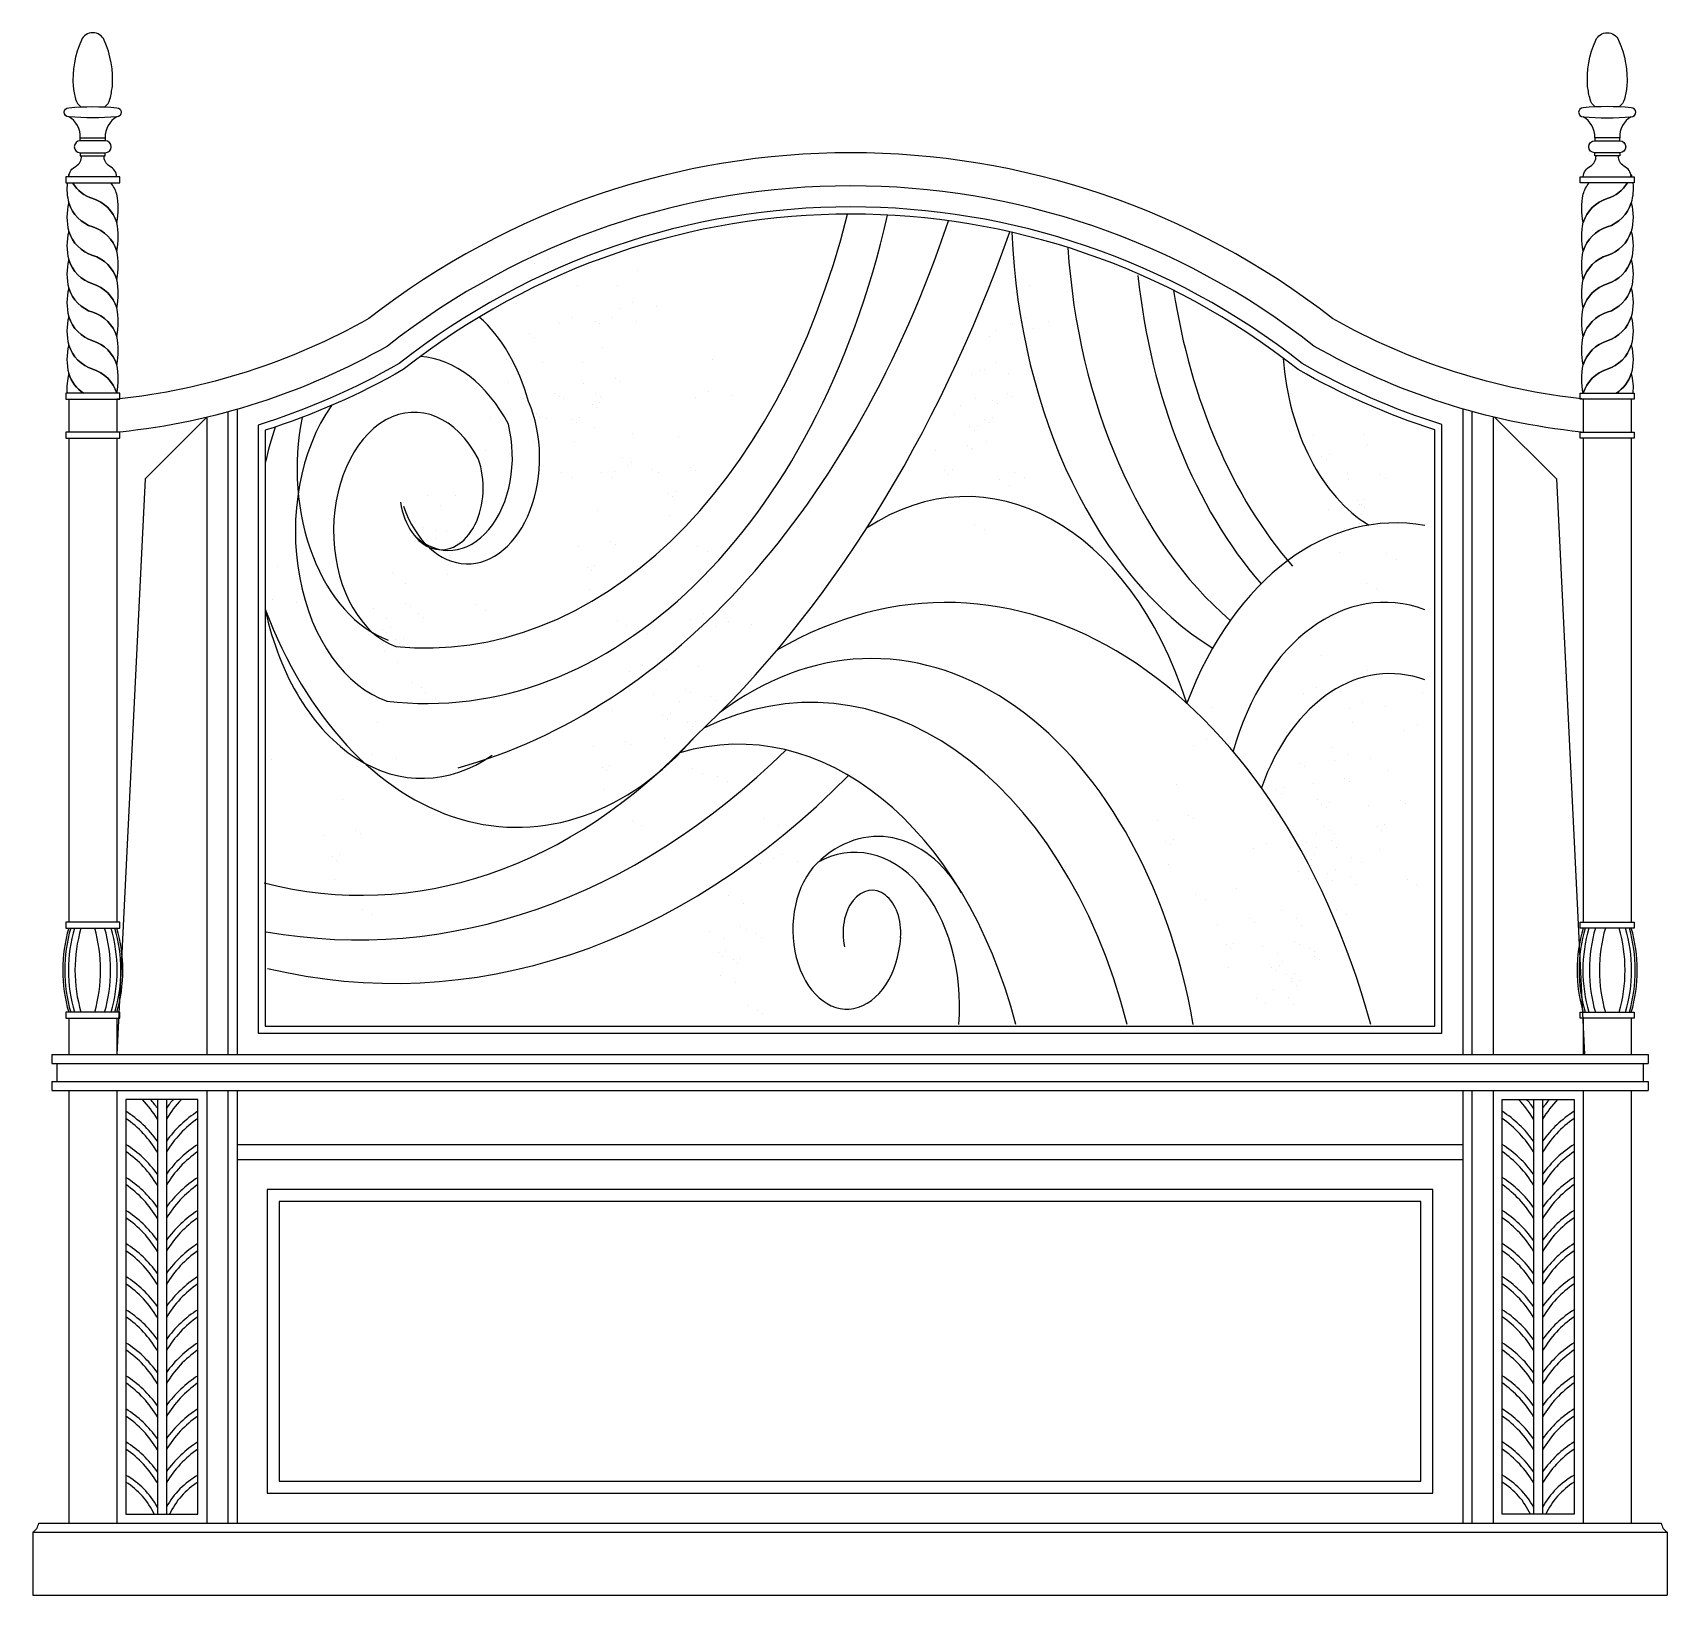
# Model space of a CAD drawing. Extents: x -892 to 1828, y 5869 to 8469.
import ezdxf

# ---------------------------------------------------------------- set-up
doc = ezdxf.new("R2010")
doc.units = 0
doc.header["$MEASUREMENT"] = 0
for name, color, linetype in [('2', 2, 'CONTINUOUS'), ('3', 3, 'CONTINUOUS'), ('4', 4, 'CONTINUOUS'), ('7', 7, 'CONTINUOUS'), ('BH', 3, 'CONTINUOUS')]:
    doc.layers.add(name, color=color, linetype=linetype)

msp = doc.modelspace()

# ---------------------------------------------------------------- linework, layer by layer
at = {"layer": '2'}
msp.add_line((-892.5, 5869.4), (1827.5, 5869.4), dxfattribs=at)
at = {"layer": '3'}
for p, q in [((-567.5, 7838.4), (-567.5, 6769.4)), ((1502.5, 7839), (1502.5, 6769.4)), ((-892.5, 5974.4), (756.9, 5974.4)), ((756.9, 5974.4), (1827.5, 5974.4))]:
    msp.add_line(p, q, dxfattribs=at)
for points in [[(-813.3, 8289.4), (-813.3, 8294.4), (-771.7, 8294.4), (-771.7, 8289.4)], [(-813.3, 8269.4), (-813.3, 8264.4), (-771.7, 8264.4), (-771.7, 8269.4)], [(1748.3, 8289.4), (1748.3, 8294.4), (1706.7, 8294.4), (1706.7, 8289.4)], [(1748.3, 8269.4), (1748.3, 8264.4), (1706.7, 8264.4), (1706.7, 8269.4)], [(-602.5, 7829.5), (-705.5, 7726.9), (-752.5, 6769.4)], [(1539.9, 7829.5), (1642.9, 7726.9), (1689.9, 6769.4)]]:
    msp.add_lwpolyline(points, dxfattribs=at)
for points in [[(1452.5, 6804.4), (1452.5, 7817.3, -0.0539), (1220, 7918.7, 0.34693), (-282.6, 7918.7, -0.054427), (-517.5, 7816.5), (-517.5, 6804.4)], [(1440.5, 6816.4), (1440.5, 7808.5, -0.052233), (1213.3, 7908.7, 0.347345), (-275.9, 7908.7, -0.052756), (-505.5, 7807.7), (-505.5, 6816.4)]]:
    msp.add_lwpolyline(points, format="xyb", close=True, dxfattribs=at)
at = {"layer": '4'}
for p, q in [((-813.3, 8264.4), (-813.3, 8264.4)), ((-771.7, 8264.4), (-771.7, 8264.4)), ((1706.7, 8264.4), (1706.7, 8264.4)), ((1748.3, 8264.4), (1748.3, 8264.4)), ((-832.5, 7859.4), (-832.5, 7804.4)), ((-752.5, 7859.4), (-752.5, 7804.4)), ((1687.5, 7859.4), (1687.5, 7804.4)), ((1767.5, 7859.4), (1767.5, 7804.4)), ((-602.5, 7829.5), (-602.5, 6769.4)), ((1537.5, 7830), (1537.5, 6769.4)), ((-832.5, 7794.4), (-832.5, 6989.4)), ((-752.5, 7794.4), (-752.5, 6989.4)), ((1687.5, 7794.4), (1687.5, 6989.4)), ((1767.5, 7794.4), (1767.5, 6989.4)), ((-832.5, 6829.4), (-832.5, 6769.4)), ((-752.5, 6829.4), (-752.5, 6769.4)), ((1687.5, 6829.4), (1687.5, 6769.4)), ((1767.5, 6829.4), (1767.5, 6769.4)), ((-860.5, 6769.4), (1795.5, 6769.4)), ((-860.5, 6769.4), (-860.5, 6754.4)), ((-852.5, 6754.4), (-852.5, 6724.4)), ((1787.5, 6754.4), (1787.5, 6724.4)), ((1795.5, 6769.4), (1795.5, 6754.4)), ((-860.5, 6724.4), (-860.5, 6710)), ((1795.5, 6724.4), (1795.5, 6709.4)), ((-860.5, 6709.4), (1795.5, 6709.4)), ((-832.5, 6709.4), (-832.5, 5989.4)), ((-752.5, 6709.4), (-752.5, 5989.4)), ((-602.5, 6709.4), (-602.5, 5989.4)), ((-552.5, 6709.4), (-552.5, 5989.4)), ((1487.5, 6709.4), (1487.5, 5989.4)), ((1537.5, 6709.4), (1537.5, 5989.4)), ((1687.5, 6709.4), (1687.5, 5989.4)), ((1767.5, 6709.4), (1767.5, 5989.4)), ((-882.5, 5989.4), (766.2, 5989.4)), ((766.2, 5989.4), (1817.5, 5989.4)), ((-892.5, 5974.4), (-892.5, 5869.4)), ((1827.5, 5974.4), (1827.5, 5869.4))]:
    msp.add_line(p, q, dxfattribs=at)
for points in [[(-772.7, 8345.8, 0.184862), (-763.9, 8358.7, 0.030024), (-759.9, 8379.8, 0.12634), (-773.5, 8456.7, 0.65837), (-811.5, 8456.7, 0.12634), (-825.1, 8379.8, 0.030024), (-821, 8358.7, 0.184862), (-812.3, 8345.8)], [(1707.7, 8345.8, -0.184862), (1699, 8358.7, -0.030024), (1694.9, 8379.8, -0.12634), (1708.5, 8456.7, -0.65837), (1746.5, 8456.7, -0.12634), (1760.1, 8379.8, -0.030024), (1756.1, 8358.7, -0.184862), (1747.3, 8345.8)], [(1689.9, 7859.4, -0.102097), (1270.3, 7993.7, 0.343942), (-332.9, 7993.7, -0.102097), (-752.5, 7859.4)], [(-832.5, 8229.4, -0.271406), (-820.4, 8247.1, 0.27231), (-811.1, 8264.4, 0.27231)], [(-752.5, 8229.4, 0.271406), (-764.6, 8247.1, -0.27231), (-773.8, 8264.4, -0.27231)], [(1687.5, 8229.4, -0.271406), (1699.6, 8247.1, 0.27231), (1708.9, 8264.4, 0.27231)], [(1767.5, 8229.4, 0.271406), (1755.4, 8247.1, -0.27231), (1746.2, 8264.4, -0.27231)], [(1684, 7804.7, -0.103025), (1239.6, 7947.8, 0.345743), (-302.2, 7947.8, -0.103025), (-746.7, 7804.7, -0.103025)]]:
    msp.add_lwpolyline(points, format="xyb", dxfattribs=at)
for points in [[(-752.5, 8329.4, -0.044178), (-832.5, 8329.4, -1), (-832.5, 8344.4, -0.045876), (-752.5, 8344.4, -1)], [(1687.5, 8329.4, 0.044178), (1767.5, 8329.4, 1), (1767.5, 8344.4, 0.045876), (1687.5, 8344.4, 1)], [(-771.7, 8289.4), (-813.3, 8289.4, 1), (-813.3, 8269.4), (-771.7, 8269.4, 1)], [(1706.7, 8289.4), (1748.3, 8289.4, -1), (1748.3, 8269.4), (1706.7, 8269.4, -1)]]:
    msp.add_lwpolyline(points, format="xyb", close=True, dxfattribs=at)
for points in [[(-747.5, 8229.4), (-837.5, 8229.4), (-837.5, 8219.4), (-747.5, 8219.4)], [(1682.5, 8229.4), (1772.5, 8229.4), (1772.5, 8219.4), (1682.5, 8219.4)], [(-747.5, 7869.4), (-837.5, 7869.4), (-837.5, 7859.4), (-747.5, 7859.4)], [(1682.5, 7869.4), (1772.5, 7869.4), (1772.5, 7859.4), (1682.5, 7859.4)], [(-747.5, 7804.4), (-837.5, 7804.4), (-837.5, 7794.4), (-747.5, 7794.4)], [(1682.5, 7804.4), (1772.5, 7804.4), (1772.5, 7794.4), (1682.5, 7794.4)], [(-747.5, 6989.4), (-837.5, 6989.4), (-837.5, 6979.4), (-747.5, 6979.4)], [(1682.5, 6989.4), (1772.5, 6989.4), (1772.5, 6979.4), (1682.5, 6979.4)], [(-747.5, 6839.4), (-837.5, 6839.4), (-837.5, 6829.4), (-747.5, 6829.4)], [(1682.5, 6839.4), (1772.5, 6839.4), (1772.5, 6829.4), (1682.5, 6829.4)]]:
    msp.add_lwpolyline(points, close=True, dxfattribs=at)
for centre, radius, start, end in [((-851.4, 8296.2), 38.2, 357.2321, 60.2861), ((-733.6, 8296.2), 38.2, 119.7139, 182.7679), ((1668.6, 8296.2), 38.2, 357.2321, 60.2861), ((1786.4, 8296.2), 38.2, 119.7139, 182.7679), ((-591, 6909.4), 251.5, 163.8367, 196.1633), ((-994, 6909.4), 251.5, 343.8367, 16.1633), ((1929, 6909.4), 251.5, 163.8367, 196.1633), ((1526, 6909.4), 251.5, 343.8367, 16.1633), ((-903.5, 5992.5), 21.2, 301.1708, 351.4491), ((1838.5, 5992.5), 21.2, 188.5509, 238.8292)]:
    msp.add_arc(centre, radius, start, end, dxfattribs=at)
at = {"layer": '7'}
for p, q in [((-552.5, 7842.6), (-552.5, 6769.4)), ((1487.5, 7843.3), (1487.5, 6769.4)), ((-860.5, 6754.4), (1795.5, 6754.4)), ((-860.5, 6724.4), (1795.5, 6724.4)), ((-567.5, 6709.4), (-567.5, 5989.4)), ((1502.5, 6709.4), (1502.5, 5989.4)), ((-552.5, 6619.4), (1487.5, 6619.4)), ((-552.5, 6594.4), (1487.5, 6594.4)), ((1417.5, 6059.4), (1417.5, 6524.4))]:
    msp.add_line(p, q, dxfattribs=at)
for points in [[(-835, 8219.4, 0.090521), (-832.5, 8186, 0.243985), (-792.5, 8146, -0.243985), (-752.5, 8106, 0.09669), (-752.5, 8153.3, 0.243985), (-792.5, 8193.3, -0.178536), (-826.1, 8219.4)], [(-831.1, 8229.4, -0.017006), (-832.5, 8233.3, 0.010854), (-833.4, 8229.4, 0.010854)], [(-826.1, 8219.4, 0.178536), (-792.5, 8193.3, -0.243985), (-752.5, 8153.3, 0.09669), (-752.5, 8200.6, 0.086639), (-762.2, 8219.4)], [(1770.1, 8219.4, -0.090521), (1767.5, 8186, -0.243985), (1727.5, 8146, 0.243985), (1687.5, 8106, -0.09669), (1687.5, 8153.3, -0.243985), (1727.5, 8193.3, 0.178536), (1761.1, 8219.4)], [(1761.1, 8219.4, -0.178536), (1727.5, 8193.3, 0.243985), (1687.5, 8153.3, -0.09669), (1687.5, 8200.6, -0.086639), (1697.3, 8219.4)], [(1766.1, 8229.4, 0.017006), (1767.5, 8233.3, -0.010854), (1768.5, 8229.4, -0.010854)], [(-752.5, 7869.4, 0.243985), (-792.5, 7909.4, -0.243985), (-832.5, 7949.4, 0.129007), (-832.5, 7902, 0.171574), (-807.8, 7869.4)], [(1687.5, 7869.4, -0.243985), (1727.5, 7909.4, 0.243985), (1767.5, 7949.4, -0.129007), (1767.5, 7902, -0.171574), (1742.8, 7869.4)], [(-807.8, 7869.4, -0.171574), (-832.5, 7902, 0.088594), (-835.1, 7869.4)], [(1742.8, 7869.4, 0.171574), (1767.5, 7902, -0.088594), (1770.1, 7869.4)]]:
    msp.add_lwpolyline(points, format="xyb", dxfattribs=at)
for points in [[(-832.5, 8138.7, 0.243985), (-792.5, 8098.7, -0.243985), (-752.5, 8058.7, 0.09669), (-752.5, 8106, 0.243985), (-792.5, 8146, -0.243985), (-832.5, 8186, 0.129007)], [(1767.5, 8138.7, -0.243985), (1727.5, 8098.7, 0.243985), (1687.5, 8058.7, -0.09669), (1687.5, 8106, -0.243985), (1727.5, 8146, 0.243985), (1767.5, 8186, -0.129007)], [(-832.5, 8091.3, 0.243985), (-792.5, 8051.3, -0.243985), (-752.5, 8011.3, 0.09669), (-752.5, 8058.7, 0.243985), (-792.5, 8098.7, -0.243985), (-832.5, 8138.7, 0.129007)], [(1767.5, 8091.3, -0.243985), (1727.5, 8051.3, 0.243985), (1687.5, 8011.3, -0.09669), (1687.5, 8058.7, -0.243985), (1727.5, 8098.7, 0.243985), (1767.5, 8138.7, -0.129007)], [(-832.5, 8044, 0.243985), (-792.5, 8004, -0.243985), (-752.5, 7964, 0.09669), (-752.5, 8011.3, 0.243985), (-792.5, 8051.3, -0.243985), (-832.5, 8091.3, 0.129007)], [(1767.5, 8044, -0.243985), (1727.5, 8004, 0.243985), (1687.5, 7964, -0.09669), (1687.5, 8011.3, -0.243985), (1727.5, 8051.3, 0.243985), (1767.5, 8091.3, -0.129007)], [(-832.5, 7996.7, 0.243985), (-792.5, 7956.7, -0.243985), (-752.5, 7916.7, 0.09669), (-752.5, 7964, 0.243985), (-792.5, 8004, -0.243985), (-832.5, 8044, 0.129007)], [(1767.5, 7996.7, -0.243985), (1727.5, 7956.7, 0.243985), (1687.5, 7916.7, -0.09669), (1687.5, 7964, -0.243985), (1727.5, 8004, 0.243985), (1767.5, 8044, -0.129007)], [(-832.5, 7949.4, 0.243985), (-792.5, 7909.4, -0.243985), (-752.5, 7869.4, 0.09669), (-752.5, 7916.7, 0.243985), (-792.5, 7956.7, -0.243985), (-832.5, 7996.7, 0.129007)], [(1767.5, 7949.4, -0.243985), (1727.5, 7909.4, 0.243985), (1687.5, 7869.4, -0.09669), (1687.5, 7916.7, -0.243985), (1727.5, 7956.7, 0.243985), (1767.5, 7996.7, -0.129007)]]:
    msp.add_lwpolyline(points, format="xyb", close=True, dxfattribs=at)
for points in [[(-617.5, 6004.4), (-617.5, 6694.4), (-737.5, 6694.4), (-737.5, 6004.4)], [(1552.5, 6004.4), (1552.5, 6694.4), (1672.5, 6694.4), (1672.5, 6004.4)]]:
    msp.add_lwpolyline(points, close=True, dxfattribs=at)
for points in [[(1437.5, 6039.4), (1437.5, 6544.4), (-502.5, 6544.4), (-502.5, 6039.4), (1437.5, 6039.4)], [(1417.5, 6524.4), (-482.5, 6524.4), (-482.5, 6059.4), (1417.5, 6059.4)]]:
    msp.add_lwpolyline(points, dxfattribs=at)
at = {"layer": 'BH'}
for p, q in [((-58.3, 8084.7), (-58.3, 8084.7)), ((-36.5, 8093.8), (-36.5, 8093.8)), ((3, 8087.6), (3, 8087.6)), ((113.9, 8073.9), (113.9, 8073.9)), ((13.4, 8049.3), (13.4, 8049.3)), ((80.4, 8049.3), (80.4, 8049.3)), ((741.9, 8037), (741.9, 8037)), ((767, 8049.3), (767, 8049.3)), ((-86.6, 8018.7), (-86.6, 8018.7)), ((84.1, 8010.8), (84.1, 8010.8)), ((105.9, 8019.9), (105.9, 8019.9)), ((145.3, 8013.7), (145.3, 8013.7)), ((-16.4, 7986.1), (-16.4, 7986.1)), ((5.4, 7995.2), (5.4, 7995.2)), ((44.8, 7989.1), (44.8, 7989.1)), ((50.6, 7986.1), (50.6, 7986.1)), ((72.4, 7995.2), (72.4, 7995.2)), ((111.8, 7989.1), (111.8, 7989.1)), ((712.1, 7973.8), (712.1, 7973.8)), ((733.9, 7982.9), (733.9, 7982.9)), ((737.2, 7986.1), (737.2, 7986.1)), ((759, 7995.2), (759, 7995.2)), ((773.3, 7976.7), (773.3, 7976.7)), ((798.4, 7989.1), (798.4, 7989.1)), ((-118.4, 7959.5), (-118.4, 7959.5)), ((-65.6, 7968), (-65.6, 7968)), ((-57.2, 7962.4), (-57.2, 7962.4)), ((55.8, 7944.8), (55.8, 7944.8)), ((700, 7963), (700, 7963)), ((-103.6, 7925), (-103.6, 7925)), ((-96.3, 7918.7), (-96.3, 7918.7)), ((-90.9, 7927.3), (-90.9, 7927.3)), ((-44.7, 7920.2), (-44.7, 7920.2)), ((22.3, 7920.2), (22.3, 7920.2)), ((239.5, 7926.1), (239.5, 7926.1)), ((708.9, 7920.2), (708.9, 7920.2)), ((76.7, 7894.1), (76.7, 7894.1)), ((85.2, 7888.5), (85.2, 7888.5)), ((670.2, 7899.9), (670.2, 7899.9)), ((683.7, 7907.8), (683.7, 7907.8)), ((692, 7909), (692, 7909)), ((731.4, 7902.8), (731.4, 7902.8)), ((-100.2, 7887), (-100.2, 7887)), ((-76.5, 7860.9), (-76.5, 7860.9)), ((-23.8, 7869.4), (-23.8, 7869.4)), ((-15.3, 7863.8), (-15.3, 7863.8)), ((-9.6, 7860.9), (-9.6, 7860.9)), ((23.9, 7885.5), (23.9, 7885.5)), ((43.2, 7869.4), (43.2, 7869.4)), ((51.7, 7863.8), (51.7, 7863.8)), ((209.7, 7862.9), (209.7, 7862.9)), ((231.5, 7872), (231.5, 7872)), ((270.9, 7865.8), (270.9, 7865.8)), ((677, 7860.9), (677, 7860.9)), ((729.8, 7869.4), (729.8, 7869.4)), ((738.3, 7863.8), (738.3, 7863.8)), ((-54.1, 7836.2), (-54.1, 7836.2)), ((38.7, 7851), (38.7, 7851)), ((46, 7844.8), (46, 7844.8)), ((51.4, 7853.4), (51.4, 7853.4)), ((641.9, 7833.9), (641.9, 7833.9)), ((651.9, 7848.6), (651.9, 7848.6)), ((704.7, 7857.1), (704.7, 7857.1)), ((713.1, 7851.5), (713.1, 7851.5)), ((-130.4, 7829), (-130.4, 7829)), ((-130.4, 7829), (-130.4, 7829)), ((-61.8, 7826.4), (-61.8, 7826.4)), ((-54.4, 7820.2), (-54.4, 7820.2)), ((-49.1, 7828.8), (-49.1, 7828.8)), ((-37.7, 7827.5), (-37.7, 7827.5)), ((5.2, 7826.4), (5.2, 7826.4)), ((12.5, 7820.2), (12.5, 7820.2)), ((17.9, 7828.8), (17.9, 7828.8)), ((42.1, 7813), (42.1, 7813)), ((666.7, 7814.1), (666.7, 7814.1)), ((674, 7807.8), (674, 7807.8)), ((679.4, 7816.4), (679.4, 7816.4)), ((691.8, 7826.4), (691.8, 7826.4)), ((699.1, 7820.2), (699.1, 7820.2)), ((704.5, 7828.8), (704.5, 7828.8)), ((-58.4, 7788.4), (-58.4, 7788.4)), ((8.6, 7788.4), (8.6, 7788.4)), ((105.5, 7802.8), (105.5, 7802.8)), ((181.4, 7796.9), (181.4, 7796.9)), ((662.8, 7783.2), (662.8, 7783.2)), ((695.2, 7788.4), (695.2, 7788.4)), ((1238.1, 7799.3), (1238.1, 7799.3)), ((1323.3, 7801.3), (1323.3, 7801.3)), ((1328.5, 7784.6), (1328.5, 7784.6)), ((-160.2, 7765.8), (-160.2, 7765.8)), ((-160.2, 7765.8), (-160.2, 7765.8)), ((-138.4, 7774.9), (-138.4, 7774.9)), ((-138.4, 7774.9), (-138.4, 7774.9)), ((-99, 7768.8), (-99, 7768.8)), ((-99, 7768.8), (-99, 7768.8)), ((88.2, 7762.3), (88.2, 7762.3)), ((104.6, 7753.6), (104.6, 7753.6)), ((610.1, 7774.6), (610.1, 7774.6)), ((670.1, 7776.1), (670.1, 7776.1)), ((671.3, 7777.6), (671.3, 7777.6)), ((1252.8, 7764.8), (1252.8, 7764.8)), ((1260.1, 7758.5), (1260.1, 7758.5)), ((1265.5, 7767.2), (1265.5, 7767.2)), ((-12.2, 7737.6), (-12.2, 7737.6)), ((4.1, 7729), (4.1, 7729)), ((54.7, 7737.6), (54.7, 7737.6)), ((71.1, 7729), (71.1, 7729)), ((75.7, 7739.7), (75.7, 7739.7)), ((97.5, 7748.8), (97.5, 7748.8)), ((136.9, 7742.6), (136.9, 7742.6)), ((149.5, 7737.7), (149.5, 7737.7)), ((202.3, 7746.2), (202.3, 7746.2)), ((210.7, 7740.6), (210.7, 7740.6)), ((624.8, 7740.1), (624.8, 7740.1)), ((632.2, 7733.9), (632.2, 7733.9)), ((637.5, 7742.5), (637.5, 7742.5)), ((716.2, 7725.3), (716.2, 7725.3)), ((741.4, 7737.6), (741.4, 7737.6)), ((757.7, 7729), (757.7, 7729)), ((1256.2, 7726.8), (1256.2, 7726.8)), ((1295, 7735.3), (1295, 7735.3)), ((1296.7, 7725.3), (1296.7, 7725.3)), ((1349.4, 7733.9), (1349.4, 7733.9)), ((1357.9, 7728.3), (1357.9, 7728.3)), ((-235.4, 7699.8), (-235.4, 7699.8)), ((-188.5, 7699.9), (-188.5, 7699.9)), ((-188.5, 7699.9), (-188.5, 7699.9)), ((164.3, 7703.2), (164.3, 7703.2)), ((177, 7705.5), (177, 7705.5)), ((628.2, 7702.1), (628.2, 7702.1)), ((732.6, 7716.6), (732.6, 7716.6)), ((-213.5, 7682.5), (-213.5, 7682.5)), ((-213.5, 7682.5), (-213.5, 7682.5)), ((-213.5, 7682.5), (-213.5, 7682.5)), ((-213.5, 7682.5), (-213.5, 7682.5)), ((-213.5, 7682.5), (-213.5, 7682.5)), ((-213.5, 7682.5), (-213.5, 7682.5)), ((47.4, 7673.7), (47.4, 7673.7)), ((171.6, 7696.9), (171.6, 7696.9)), ((1263.2, 7676), (1263.2, 7676)), ((1302.4, 7676), (1302.4, 7676)), ((1311.5, 7690.8), (1311.5, 7690.8)), ((1316, 7684.6), (1316, 7684.6)), ((1318.8, 7684.6), (1318.8, 7684.6)), ((1324.1, 7693.2), (1324.1, 7693.2)), ((1324.4, 7679), (1324.4, 7679)), ((-243.5, 7645.7), (-243.5, 7645.7)), ((-167.6, 7649.1), (-167.6, 7649.1)), ((-167.6, 7649.1), (-167.6, 7649.1)), ((-159.1, 7643.5), (-159.1, 7643.5)), ((-159.1, 7643.5), (-159.1, 7643.5)), ((167.7, 7665.2), (167.7, 7665.2)), ((674.4, 7651.4), (674.4, 7651.4)), ((1290.6, 7643.9), (1290.6, 7643.9)), ((1314.9, 7652.9), (1314.9, 7652.9)), ((1318.7, 7667.4), (1318.7, 7667.4)), ((-265.2, 7636.6), (-265.2, 7636.6)), ((-243.3, 7619.3), (-243.3, 7619.3)), ((-243.3, 7619.3), (-243.3, 7619.3)), ((-243.3, 7619.3), (-243.3, 7619.3)), ((-243.3, 7619.3), (-243.3, 7619.3)), ((-243.3, 7619.3), (-243.3, 7619.3)), ((-243.3, 7619.3), (-243.3, 7619.3)), ((-221.5, 7628.4), (-221.5, 7628.4)), ((-221.5, 7628.4), (-221.5, 7628.4)), ((-221.5, 7628.4), (-221.5, 7628.4)), ((-221.5, 7628.4), (-221.5, 7628.4)), ((-221.5, 7628.4), (-221.5, 7628.4)), ((-221.5, 7628.4), (-221.5, 7628.4)), ((-220.4, 7640.6), (-220.4, 7640.6)), ((-220.4, 7640.6), (-220.4, 7640.6)), ((-204, 7639.6), (-204, 7639.6)), ((-182.1, 7622.2), (-182.1, 7622.2)), ((-182.1, 7622.2), (-182.1, 7622.2)), ((-182.1, 7622.2), (-182.1, 7622.2)), ((-182.1, 7622.2), (-182.1, 7622.2)), ((-182.1, 7622.2), (-182.1, 7622.2)), ((-182.1, 7622.2), (-182.1, 7622.2)), ((68.3, 7623), (68.3, 7623)), ((76.8, 7617.4), (76.8, 7617.4)), ((690.7, 7642.7), (690.7, 7642.7)), ((1278, 7641.6), (1278, 7641.6)), ((1285.3, 7635.3), (1285.3, 7635.3)), ((-205.6, 7606.1), (-205.6, 7606.1)), ((-205.6, 7606.1), (-205.6, 7606.1)), ((-198.3, 7599.9), (-198.3, 7599.9)), ((-198.3, 7599.9), (-198.3, 7599.9)), ((-192.9, 7608.5), (-192.9, 7608.5)), ((-192.9, 7608.5), (-192.9, 7608.5)), ((15.6, 7614.4), (15.6, 7614.4)), ((213.8, 7614.4), (213.8, 7614.4)), ((230.2, 7605.7), (230.2, 7605.7)), ((1281.4, 7603.6), (1281.4, 7603.6)), ((1361, 7602.1), (1361, 7602.1)), ((1377.3, 7593.4), (1377.3, 7593.4)), ((-485.5, 7580.7), (-485.5, 7580.7)), ((-293.6, 7570.7), (-293.6, 7570.7)), ((-202.2, 7568.1), (-202.2, 7568.1)), ((-202.2, 7568.1), (-202.2, 7568.1)), ((30.3, 7579.9), (30.3, 7579.9)), ((37.7, 7573.7), (37.7, 7573.7)), ((43, 7582.3), (43, 7582.3)), ((-271.6, 7553.3), (-271.6, 7553.3)), ((-271.6, 7553.3), (-271.6, 7553.3)), ((-271.6, 7553.3), (-271.6, 7553.3)), ((-271.6, 7553.3), (-271.6, 7553.3)), ((-271.6, 7553.3), (-271.6, 7553.3)), ((-271.6, 7553.3), (-271.6, 7553.3)), ((33.8, 7542), (33.8, 7542)), ((231.1, 7556.4), (231.1, 7556.4)), ((273, 7544.1), (273, 7544.1)), ((1327.5, 7552.8), (1327.5, 7552.8)), ((1343.8, 7544.1), (1343.8, 7544.1)), ((-493.5, 7526.7), (-493.5, 7526.7)), ((-454.1, 7520.5), (-454.1, 7520.5)), ((-325.4, 7511.4), (-325.4, 7511.4)), ((-272.6, 7519.9), (-272.6, 7519.9)), ((-264.2, 7514.3), (-264.2, 7514.3)), ((-156.1, 7517.3), (-156.1, 7517.3)), ((-156.1, 7517.3), (-156.1, 7517.3)), ((-139.7, 7508.7), (-139.7, 7508.7)), ((-139.7, 7508.7), (-139.7, 7508.7)), ((-303.5, 7494.1), (-303.5, 7494.1)), ((-303.5, 7494.1), (-303.5, 7494.1)), ((-303.5, 7494.1), (-303.5, 7494.1)), ((-303.5, 7494.1), (-303.5, 7494.1)), ((-303.5, 7494.1), (-303.5, 7494.1)), ((-303.5, 7494.1), (-303.5, 7494.1)), ((-250.7, 7502.6), (-250.7, 7502.6)), ((-250.7, 7502.6), (-250.7, 7502.6)), ((-250.7, 7502.6), (-250.7, 7502.6)), ((-250.7, 7502.6), (-250.7, 7502.6)), ((-250.7, 7502.6), (-250.7, 7502.6)), ((-250.7, 7502.6), (-250.7, 7502.6)), ((-242.3, 7497), (-242.3, 7497)), ((-242.3, 7497), (-242.3, 7497)), ((-242.3, 7497), (-242.3, 7497)), ((-242.3, 7497), (-242.3, 7497)), ((-242.3, 7497), (-242.3, 7497)), ((-242.3, 7497), (-242.3, 7497)), ((79.9, 7491.2), (79.9, 7491.2)), ((96.2, 7482.5), (96.2, 7482.5)), ((201.3, 7493.2), (201.3, 7493.2)), ((223.1, 7502.3), (223.1, 7502.3)), ((243.2, 7480.9), (243.2, 7480.9)), ((262.5, 7496.2), (262.5, 7496.2)), ((265, 7490), (265, 7490)), ((304.4, 7483.9), (304.4, 7483.9)), ((-310.6, 7476.9), (-310.6, 7476.9)), ((-303.3, 7470.7), (-303.3, 7470.7)), ((-297.9, 7479.3), (-297.9, 7479.3)), ((-288.7, 7459.6), (-288.7, 7459.6)), ((-288.7, 7459.6), (-288.7, 7459.6)), ((-288.7, 7459.6), (-288.7, 7459.6)), ((-288.7, 7459.6), (-288.7, 7459.6)), ((-288.7, 7459.6), (-288.7, 7459.6)), ((-288.7, 7459.6), (-288.7, 7459.6)), ((-281.4, 7453.3), (-281.4, 7453.3)), ((-281.4, 7453.3), (-281.4, 7453.3)), ((-281.4, 7453.3), (-281.4, 7453.3)), ((-281.4, 7453.3), (-281.4, 7453.3)), ((-281.4, 7453.3), (-281.4, 7453.3)), ((-281.4, 7453.3), (-281.4, 7453.3)), ((-276, 7461.9), (-276, 7461.9)), ((-276, 7461.9), (-276, 7461.9)), ((-276, 7461.9), (-276, 7461.9)), ((-276, 7461.9), (-276, 7461.9)), ((-276, 7461.9), (-276, 7461.9)), ((-276, 7461.9), (-276, 7461.9)), ((130.6, 7470.2), (130.6, 7470.2)), ((-307.2, 7438.9), (-307.2, 7438.9)), ((173, 7427.3), (173, 7427.3)), ((1252.6, 7433.2), (1252.6, 7433.2)), ((-285.3, 7421.6), (-285.3, 7421.6)), ((-285.3, 7421.6), (-285.3, 7421.6)), ((-285.3, 7421.6), (-285.3, 7421.6)), ((-285.3, 7421.6), (-285.3, 7421.6)), ((-285.3, 7421.6), (-285.3, 7421.6)), ((-285.3, 7421.6), (-285.3, 7421.6)), ((100.8, 7407), (100.8, 7407)), ((122.6, 7416.1), (122.6, 7416.1)), ((162, 7409.9), (162, 7409.9)), ((214.8, 7415), (214.8, 7415)), ((1328, 7408.5), (1328, 7408.5)), ((-261.1, 7388.2), (-261.1, 7388.2)), ((-244.7, 7379.5), (-244.7, 7379.5)), ((193.9, 7376.5), (193.9, 7376.5)), ((1244.6, 7379.1), (1244.6, 7379.1)), ((1284.1, 7373), (1284.1, 7373)), ((1420.1, 7371.6), (1420.1, 7371.6)), ((-239.2, 7370.8), (-239.2, 7370.8)), ((-239.2, 7370.8), (-239.2, 7370.8)), ((-239.2, 7370.8), (-239.2, 7370.8)), ((-239.2, 7370.8), (-239.2, 7370.8)), ((-239.2, 7370.8), (-239.2, 7370.8)), ((-239.2, 7370.8), (-239.2, 7370.8)), ((-222.8, 7362.1), (-222.8, 7362.1)), ((-222.8, 7362.1), (-222.8, 7362.1)), ((-222.8, 7362.1), (-222.8, 7362.1)), ((-222.8, 7362.1), (-222.8, 7362.1)), ((-222.8, 7362.1), (-222.8, 7362.1)), ((-222.8, 7362.1), (-222.8, 7362.1)), ((141.2, 7368), (141.2, 7368)), ((183, 7355.7), (183, 7355.7)), ((202.4, 7370.9), (202.4, 7370.9)), ((235.8, 7364.2), (235.8, 7364.2)), ((244.2, 7358.6), (244.2, 7358.6)), ((1068.4, 7346.9), (1068.4, 7346.9)), ((1222.8, 7370), (1222.8, 7370)), ((1298.2, 7345.4), (1298.2, 7345.4)), ((1320, 7354.5), (1320, 7354.5)), ((1359.4, 7348.3), (1359.4, 7348.3)), ((-318.8, 7321.9), (-318.8, 7321.9)), ((-318.8, 7321.9), (-318.8, 7321.9)), ((-318.8, 7321.9), (-318.8, 7321.9)), ((72.5, 7341), (72.5, 7341)), ((155.9, 7333.5), (155.9, 7333.5)), ((163.3, 7327.3), (163.3, 7327.3)), ((168.6, 7335.9), (168.6, 7335.9)), ((197.8, 7321.2), (197.8, 7321.2)), ((210.5, 7323.6), (210.5, 7323.6)), ((1302.9, 7322.3), (1302.9, 7322.3)), ((1412.1, 7317.5), (1412.1, 7317.5)), ((93.5, 7290.3), (93.5, 7290.3)), ((159.3, 7295.5), (159.3, 7295.5)), ((205.1, 7315), (205.1, 7315)), ((1060.4, 7292.9), (1060.4, 7292.9)), ((1194.5, 7304.1), (1194.5, 7304.1)), ((1390.3, 7308.4), (1390.3, 7308.4)), ((1451.5, 7311.4), (1451.5, 7311.4)), ((-326.8, 7267.8), (-326.8, 7267.8)), ((-326.8, 7267.8), (-326.8, 7267.8)), ((-326.8, 7267.8), (-326.8, 7267.8)), ((40.7, 7281.7), (40.7, 7281.7)), ((101.9, 7284.7), (101.9, 7284.7)), ((201.2, 7283.2), (201.2, 7283.2)), ((1038.6, 7283.8), (1038.6, 7283.8)), ((1099.8, 7286.7), (1099.8, 7286.7)), ((1269.9, 7279.4), (1269.9, 7279.4)), ((1294.9, 7268.2), (1294.9, 7268.2)), ((-494.8, 7260.4), (-494.8, 7260.4)), ((-348.6, 7258.7), (-348.6, 7258.7)), ((-348.6, 7258.7), (-348.6, 7258.7)), ((-348.6, 7258.7), (-348.6, 7258.7)), ((-287.4, 7261.6), (-287.4, 7261.6)), ((-287.4, 7261.6), (-287.4, 7261.6)), ((-287.4, 7261.6), (-287.4, 7261.6)), ((55.5, 7247.3), (55.5, 7247.3)), ((62.8, 7241), (62.8, 7241)), ((68.1, 7249.6), (68.1, 7249.6)), ((205.5, 7244.8), (205.5, 7244.8)), ((221.8, 7236.1), (221.8, 7236.1)), ((1162.7, 7244.8), (1162.7, 7244.8)), ((1215.5, 7253.3), (1215.5, 7253.3)), ((1223.9, 7247.7), (1223.9, 7247.7)), ((1273.1, 7259.1), (1273.1, 7259.1)), ((1334.3, 7262.1), (1334.3, 7262.1)), ((1362, 7242.5), (1362, 7242.5)), ((58.9, 7209.3), (58.9, 7209.3)), ((247.3, 7232.4), (247.3, 7232.4)), ((263.7, 7223.8), (263.7, 7223.8)), ((1010.3, 7217.8), (1010.3, 7217.8)), ((1177.5, 7210.3), (1177.5, 7210.3)), ((1190.2, 7212.7), (1190.2, 7212.7)), ((1238.1, 7220.1), (1238.1, 7220.1)), ((1290.8, 7228.7), (1290.8, 7228.7)), ((1299.3, 7223.1), (1299.3, 7223.1)), ((-376.9, 7192.7), (-376.9, 7192.7)), ((-376.9, 7192.7), (-376.9, 7192.7)), ((-376.9, 7192.7), (-376.9, 7192.7)), ((1184.8, 7204.1), (1184.8, 7204.1)), ((1244.8, 7193.2), (1244.8, 7193.2)), ((1252.8, 7185.6), (1252.8, 7185.6)), ((1265.5, 7188), (1265.5, 7188)), ((1330.2, 7183.2), (1330.2, 7183.2)), ((1382.9, 7191.7), (1382.9, 7191.7)), ((1391.4, 7186.1), (1391.4, 7186.1)), ((105, 7158.5), (105, 7158.5)), ((323.2, 7162.1), (323.2, 7162.1)), ((978.5, 7158.5), (978.5, 7158.5)), ((1031.3, 7167.1), (1031.3, 7167.1)), ((1039.7, 7161.5), (1039.7, 7161.5)), ((1168.9, 7174.4), (1168.9, 7174.4)), ((1180.9, 7172.3), (1180.9, 7172.3)), ((1260.1, 7179.4), (1260.1, 7179.4)), ((-408.7, 7133.5), (-408.7, 7133.5)), ((-408.7, 7133.5), (-408.7, 7133.5)), ((-408.7, 7133.5), (-408.7, 7133.5)), ((-355.9, 7142), (-355.9, 7142)), ((-355.9, 7142), (-355.9, 7142)), ((-355.9, 7142), (-355.9, 7142)), ((-347.5, 7136.4), (-347.5, 7136.4)), ((-347.5, 7136.4), (-347.5, 7136.4)), ((-347.5, 7136.4), (-347.5, 7136.4)), ((121.4, 7149.8), (121.4, 7149.8)), ((348.3, 7149.8), (348.3, 7149.8)), ((1005.9, 7126.4), (1005.9, 7126.4)), ((1212.9, 7133.9), (1212.9, 7133.9)), ((1244.3, 7137.5), (1244.3, 7137.5)), ((1256.2, 7147.7), (1256.2, 7147.7)), ((1265.7, 7142.4), (1265.7, 7142.4)), ((1274.1, 7136.8), (1274.1, 7136.8)), ((1344.9, 7148.7), (1344.9, 7148.7)), ((1352.3, 7142.5), (1352.3, 7142.5)), ((1357.6, 7151.1), (1357.6, 7151.1)), ((-381.3, 7101.3), (-381.3, 7101.3)), ((-381.3, 7101.3), (-381.3, 7101.3)), ((-381.3, 7101.3), (-381.3, 7101.3)), ((315.2, 7108), (315.2, 7108)), ((354.6, 7101.9), (354.6, 7101.9)), ((993.3, 7124), (993.3, 7124)), ((1000.6, 7117.8), (1000.6, 7117.8)), ((1139.1, 7111.3), (1139.1, 7111.3)), ((1160.9, 7120.4), (1160.9, 7120.4)), ((1200.3, 7114.2), (1200.3, 7114.2)), ((1227, 7121.5), (1227, 7121.5)), ((1227.7, 7099.4), (1227.7, 7099.4)), ((1240.4, 7101.8), (1240.4, 7101.8)), ((1243.4, 7112.9), (1243.4, 7112.9)), ((1269.4, 7125.1), (1269.4, 7125.1)), ((1277.8, 7112.8), (1277.8, 7112.8)), ((1348.3, 7110.7), (1348.3, 7110.7)), ((-393.9, 7099), (-393.9, 7099)), ((-393.9, 7099), (-393.9, 7099)), ((-393.9, 7099), (-393.9, 7099)), ((-386.6, 7092.7), (-386.6, 7092.7)), ((-386.6, 7092.7), (-386.6, 7092.7)), ((-386.6, 7092.7), (-386.6, 7092.7)), ((293.4, 7098.9), (293.4, 7098.9)), ((318.5, 7086.6), (318.5, 7086.6)), ((340.3, 7095.7), (340.3, 7095.7)), ((379.8, 7089.6), (379.8, 7089.6)), ((996.7, 7086.1), (996.7, 7086.1)), ((1214.5, 7074.3), (1214.5, 7074.3)), ((1235, 7093.2), (1235, 7093.2)), ((1236.2, 7083.4), (1236.2, 7083.4)), ((1275.7, 7077.2), (1275.7, 7077.2)), ((1302.4, 7096.9), (1302.4, 7096.9)), ((1318.7, 7088.2), (1318.7, 7088.2)), ((-390.5, 7061), (-390.5, 7061)), ((-390.5, 7061), (-390.5, 7061)), ((-390.5, 7061), (-390.5, 7061)), ((1110.8, 7045.3), (1110.8, 7045.3)), ((1231.1, 7061.4), (1231.1, 7061.4)), ((1239.6, 7062), (1239.6, 7062)), ((1248, 7049.6), (1248, 7049.6)), ((1261.4, 7071.1), (1261.4, 7071.1)), ((1269.7, 7058.8), (1269.7, 7058.8)), ((1300.8, 7064.9), (1300.8, 7064.9)), ((1309.2, 7052.6), (1309.2, 7052.6)), ((1394.5, 7059.9), (1394.5, 7059.9)), ((1410.8, 7051.3), (1410.8, 7051.3)), ((265.1, 7033), (265.1, 7033)), ((290.2, 7020.7), (290.2, 7020.7)), ((1042.8, 7035.3), (1042.8, 7035.3)), ((1059.2, 7026.6), (1059.2, 7026.6)), ((-344.4, 7010.2), (-344.4, 7010.2)), ((-344.4, 7010.2), (-344.4, 7010.2)), ((-344.4, 7010.2), (-344.4, 7010.2)), ((-328.1, 7001.5), (-328.1, 7001.5)), ((-328.1, 7001.5), (-328.1, 7001.5)), ((-328.1, 7001.5), (-328.1, 7001.5)), ((1131.7, 6994.6), (1131.7, 6994.6)), ((1186.1, 7008.3), (1186.1, 7008.3)), ((1211.3, 6996), (1211.3, 6996)), ((1277.2, 7010.6), (1277.2, 7010.6)), ((1293.6, 7002), (1293.6, 7002)), ((233.3, 6973.7), (233.3, 6973.7)), ((286.1, 6982.2), (286.1, 6982.2)), ((294.5, 6976.6), (294.5, 6976.6)), ((311.2, 6969.9), (311.2, 6969.9)), ((319.6, 6964.3), (319.6, 6964.3)), ((1079, 6986), (1079, 6986)), ((1140.2, 6989), (1140.2, 6989)), ((1219.6, 6983.7), (1219.6, 6983.7)), ((248.1, 6939.2), (248.1, 6939.2)), ((258.4, 6961.4), (258.4, 6961.4)), ((260.7, 6941.6), (260.7, 6941.6)), ((1093.7, 6951.5), (1093.7, 6951.5)), ((1101.1, 6945.3), (1101.1, 6945.3)), ((1106.4, 6953.9), (1106.4, 6953.9)), ((1154.3, 6949.1), (1154.3, 6949.1)), ((1179.4, 6936.7), (1179.4, 6936.7)), ((1207.1, 6957.6), (1207.1, 6957.6)), ((1215.5, 6952), (1215.5, 6952)), ((1232.2, 6945.3), (1232.2, 6945.3)), ((1240.7, 6939.7), (1240.7, 6939.7)), ((255.4, 6933), (255.4, 6933)), ((273.2, 6926.9), (273.2, 6926.9)), ((280.5, 6920.7), (280.5, 6920.7)), ((285.8, 6929.3), (285.8, 6929.3)), ((1097.1, 6913.5), (1097.1, 6913.5)), ((1169.1, 6914.6), (1169.1, 6914.6)), ((1181.8, 6916.9), (1181.8, 6916.9)), ((1187.8, 6924.4), (1187.8, 6924.4)), ((1240.6, 6932.9), (1240.6, 6932.9)), ((1249, 6927.4), (1249, 6927.4)), ((251.5, 6901.2), (251.5, 6901.2)), ((276.6, 6888.9), (276.6, 6888.9)), ((1176.4, 6908.3), (1176.4, 6908.3)), ((1194.2, 6902.2), (1194.2, 6902.2)), ((1201.5, 6896), (1201.5, 6896)), ((1202.6, 6889.9), (1202.6, 6889.9)), ((1206.9, 6904.6), (1206.9, 6904.6)), ((1209.9, 6883.7), (1209.9, 6883.7)), ((1215.3, 6892.3), (1215.3, 6892.3)), ((1143.3, 6862.8), (1143.3, 6862.8)), ((1172.5, 6876.6), (1172.5, 6876.6)), ((1197.6, 6864.3), (1197.6, 6864.3)), ((297.6, 6850.5), (297.6, 6850.5)), ((313.9, 6841.8), (313.9, 6841.8)), ((322.7, 6838.1), (322.7, 6838.1)), ((1159.6, 6854.1), (1159.6, 6854.1)), ((1206, 6851.9), (1206, 6851.9)), ((-685, 6694.4), (-685, 6004.4)), ((-670, 6694.4), (-670, 6004.4)), ((1605, 6694.4), (1605, 6004.4)), ((1620, 6694.4), (1620, 6004.4))]:
    msp.add_line(p, q, dxfattribs=at)
for centre, radius, start, end in [((-587.7, 6909.4), 251.5, 163.8367, 196.1633), ((-581.5, 6909.4), 251.5, 163.8367, 196.1633), ((-570.6, 6909.4), 251.5, 163.8367, 196.1633), ((-1030.9, 6909.4), 251.5, 343.8367, 16.1633), ((-1014.3, 6909.4), 251.5, 343.8367, 16.1633), ((-1003.5, 6909.4), 251.5, 343.8367, 16.1633), ((-997.2, 6909.4), 251.5, 343.8367, 16.1633), ((1932.3, 6909.4), 251.5, 163.8367, 196.1633), ((1938.5, 6909.4), 251.5, 163.8367, 196.1633), ((1949.4, 6909.4), 251.5, 163.8367, 196.1633), ((1966, 6909.4), 251.5, 163.8367, 196.1633), ((1505.7, 6909.4), 251.5, 343.8367, 16.1633), ((1516.5, 6909.4), 251.5, 343.8367, 16.1633), ((1522.8, 6909.4), 251.5, 343.8367, 16.1633), ((-837.8, 6571.2), 177.5, 30.5731, 43.9313), ((-837.8, 6571.2), 187.5, 35.4064, 41.0557), ((-517.2, 6571.2), 177.5, 136.0687, 149.4269), ((-517.2, 6571.2), 187.5, 138.9443, 144.5936), ((1452.2, 6571.2), 177.5, 30.5731, 43.9313), ((1452.2, 6571.2), 187.5, 35.4064, 41.0557), ((1772.8, 6571.2), 177.5, 136.0687, 149.4269), ((1772.8, 6571.2), 187.5, 138.9443, 144.5936), ((-837.8, 6516.2), 187.5, 35.4064, 57.6517), ((-517.2, 6516.2), 187.5, 122.3483, 144.5936), ((1452.2, 6516.2), 187.5, 35.4064, 57.6517), ((1772.8, 6516.2), 187.5, 122.3483, 144.5936), ((-837.8, 6516.2), 177.5, 30.5731, 55.5832), ((-517.2, 6516.2), 177.5, 124.4168, 149.4269), ((1452.2, 6516.2), 177.5, 30.5731, 55.5832), ((1772.8, 6516.2), 177.5, 124.4168, 149.4269), ((-837.8, 6461.2), 187.5, 35.4064, 57.6517), ((-517.2, 6461.2), 187.5, 122.3483, 144.5936), ((1452.2, 6461.2), 187.5, 35.4064, 57.6517), ((1772.8, 6461.2), 187.5, 122.3483, 144.5936), ((-837.8, 6461.2), 177.5, 30.5731, 55.5832), ((-517.2, 6461.2), 177.5, 124.4168, 149.4269), ((1452.2, 6461.2), 177.5, 30.5731, 55.5832), ((1772.8, 6461.2), 177.5, 124.4168, 149.4269), ((-837.8, 6406.2), 187.5, 35.4064, 57.6517), ((-517.2, 6406.2), 187.5, 122.3483, 144.5936), ((1452.2, 6406.2), 187.5, 35.4064, 57.6517), ((1772.8, 6406.2), 187.5, 122.3483, 144.5936), ((-837.8, 6406.2), 177.5, 30.5731, 55.5832), ((-517.2, 6406.2), 177.5, 124.4168, 149.4269), ((1452.2, 6406.2), 177.5, 30.5731, 55.5832), ((1772.8, 6406.2), 177.5, 124.4168, 149.4269), ((-837.8, 6351.2), 187.5, 35.4064, 57.6517), ((-517.2, 6351.2), 187.5, 122.3483, 144.5936), ((1452.2, 6351.2), 187.5, 35.4064, 57.6517), ((1772.8, 6351.2), 187.5, 122.3483, 144.5936), ((-837.8, 6351.2), 177.5, 30.5731, 55.5832), ((-517.2, 6351.2), 177.5, 124.4168, 149.4269), ((1452.2, 6351.2), 177.5, 30.5731, 55.5832), ((1772.8, 6351.2), 177.5, 124.4168, 149.4269), ((-837.8, 6296.2), 187.5, 35.4064, 57.6517), ((-517.2, 6296.2), 187.5, 122.3483, 144.5936), ((1452.2, 6296.2), 187.5, 35.4064, 57.6517), ((1772.8, 6296.2), 187.5, 122.3483, 144.5936), ((-837.8, 6296.2), 177.5, 30.5731, 55.5832), ((-517.2, 6296.2), 177.5, 124.4168, 149.4269), ((1452.2, 6296.2), 177.5, 30.5731, 55.5832), ((1772.8, 6296.2), 177.5, 124.4168, 149.4269), ((-837.8, 6241.2), 187.5, 35.4064, 57.6517), ((-517.2, 6241.2), 187.5, 122.3483, 144.5936), ((1452.2, 6241.2), 187.5, 35.4064, 57.6517), ((1772.8, 6241.2), 187.5, 122.3483, 144.5936), ((-837.8, 6241.2), 177.5, 30.5731, 55.5832), ((-517.2, 6241.2), 177.5, 124.4168, 149.4269), ((1452.2, 6241.2), 177.5, 30.5731, 55.5832), ((1772.8, 6241.2), 177.5, 124.4168, 149.4269), ((-837.8, 6186.2), 187.5, 35.4064, 57.6517), ((-517.2, 6186.2), 187.5, 122.3483, 144.5936), ((1452.2, 6186.2), 187.5, 35.4064, 57.6517), ((1772.8, 6186.2), 187.5, 122.3483, 144.5936), ((-837.8, 6186.2), 177.5, 30.5731, 55.5832), ((-517.2, 6186.2), 177.5, 124.4168, 149.4269), ((1452.2, 6186.2), 177.5, 30.5731, 55.5832), ((1772.8, 6186.2), 177.5, 124.4168, 149.4269), ((-837.8, 6131.2), 187.5, 35.4064, 57.6517), ((-517.2, 6131.2), 187.5, 122.3483, 144.5936), ((1452.2, 6131.2), 187.5, 35.4064, 57.6517), ((1772.8, 6131.2), 187.5, 122.3483, 144.5936), ((-837.8, 6131.2), 177.5, 30.5731, 55.5832), ((-517.2, 6131.2), 177.5, 124.4168, 149.4269), ((1452.2, 6131.2), 177.5, 30.5731, 55.5832), ((1772.8, 6131.2), 177.5, 124.4168, 149.4269), ((-837.8, 6076.2), 187.5, 35.4064, 57.6517), ((-517.2, 6076.2), 187.5, 122.3483, 144.5936), ((1452.2, 6076.2), 187.5, 35.4064, 57.6517), ((1772.8, 6076.2), 187.5, 122.3483, 144.5936), ((-837.8, 6076.2), 177.5, 30.5731, 55.5832), ((-517.2, 6076.2), 177.5, 124.4168, 149.4269), ((1452.2, 6076.2), 177.5, 30.5731, 55.5832), ((1772.8, 6076.2), 177.5, 124.4168, 149.4269), ((-837.8, 6021.2), 187.5, 35.4064, 57.6517), ((-517.2, 6021.2), 187.5, 122.3483, 144.5936), ((1452.2, 6021.2), 187.5, 35.4064, 57.6517), ((1772.8, 6021.2), 187.5, 122.3483, 144.5936), ((-837.8, 6021.2), 177.5, 30.5731, 55.5832), ((-517.2, 6021.2), 177.5, 124.4168, 149.4269), ((1452.2, 6021.2), 177.5, 30.5731, 55.5832), ((1772.8, 6021.2), 177.5, 124.4168, 149.4269), ((-837.8, 5966.2), 187.5, 35.4064, 57.6517), ((-517.2, 5966.2), 187.5, 122.3483, 144.5936), ((1452.2, 5966.2), 187.5, 35.4064, 57.6517), ((1772.8, 5966.2), 187.5, 122.3483, 144.5936), ((-837.8, 5966.2), 177.5, 30.5731, 55.5832), ((-517.2, 5966.2), 177.5, 124.4168, 149.4269), ((1452.2, 5966.2), 177.5, 30.5731, 55.5832), ((1772.8, 5966.2), 177.5, 124.4168, 149.4269), ((-805.5, 5949.4), 137.8, 29.0298, 60.4378), ((-549.5, 5949.4), 137.8, 119.5622, 150.9702), ((1484.5, 5949.4), 137.8, 29.0298, 60.4378), ((1740.5, 5949.4), 137.8, 119.5622, 150.9702), ((-805.5, 5949.4), 127.8, 25.4579, 57.861), ((-549.5, 5949.4), 127.8, 122.139, 154.5421), ((1484.5, 5949.4), 127.8, 25.4579, 57.861), ((1740.5, 5949.4), 127.8, 122.139, 154.5421)]:
    msp.add_arc(centre, radius, start, end, dxfattribs=at)
for centre, major_axis, start_param, end_param in [((-236.4, 8541.2), (0, -1188), 6.20013, 7.532524), ((-238.3, 8543.9), (0, 1098.4), 3.075003, 4.362504), ((-394, 8898.9), (0, -1681), 0.184213, 1.113221), ((-591.6, 9152.1), (0, -2196.8), 0.565948, 1.090908), ((1284.1, 8188.7), (0, 806.7), 1.634795, 2.742661), ((1376.1, 8188.7), (0, 806.7), 1.666371, 2.614747), ((1488.7, 8188.7), (0, 806.7), 1.724777, 2.479658), ((1541.2, 8217.7), (0, 806.7), 1.792254, 2.479658), ((-252.5, 7744.1), (0, -294.2), 1.959527, 2.599721), ((-257.6, 7640.2), (0, -290.9), 2.22689, 3.089218), ((1418.3, 7965), (0, -340.2), 4.821745, 5.895886), ((-257.6, 7640.2), (0, -290.9), 3.911708, 6.054641), ((-257.6, 7640.2), (0, -197.4), 2.22689, 6.054641), ((-168.8, 7761.8), (0, 176.3), 2.045117, 5.273507), ((-244.7, 7631.1), (0, -402.5), 4.243114, 4.403154), ((-252.5, 7744.1), (0, -294.2), 4.418949, 6.038302), ((-200.1, 7763.4), (0, 155.6), 2.582075, 5.068587), ((-212.7, 7711.8), (0, 102.8), 1.805856, 5.207551), ((661.4, 7102.7), (0, -594.6), 2.006169, 3.565187), ((1374.9, 7069.9), (0, -583.7), 3.016832, 4.205018), ((627.3, 6400.4), (0, 1120.5), 5.095327, 6.661293), ((1357.4, 7119.2), (0, -402.2), 2.89455, 4.318474), ((-86.6, 7851.4), (0, -704.2), 5.218121, 6.949396), ((-244.7, 7631.1), (0, -402.5), 5.021624, 6.723255), ((402.7, 6528.2), (0, -826.5), 1.930561, 3.464283), ((503.8, 6615.2), (0, 812.7), -1.3172, 0.476403), ((1365.6, 7048.2), (0, -354.7), 2.896024, 4.229533), ((281.6, 6557), (0, -728.3), 1.938944, 3.339184), ((-345.1, 8427), (0, -1392.9), -0.172201, 0.625379), ((-350, 8847.8), (0, 1888), 3.021249, 3.728616), ((-290.2, 8843.6), (0, -1956.1), 6.123576, 6.887077), ((513.9, 6860.9), (0, -271), 2.284368, 3.726131), ((475.7, 6849.4), (0, 256.1), 4.593909, 6.647252), ((462.3, 6977), (0, -132.3), 3.732151, 7.755362), ((504, 6971.7), (0, -70.7), 1.462497, 5.046281)]:
    msp.add_ellipse(centre, major_axis=major_axis, ratio=0.68, start_param=start_param, end_param=end_param, dxfattribs=at)

doc.saveas('drawing.dxf')
